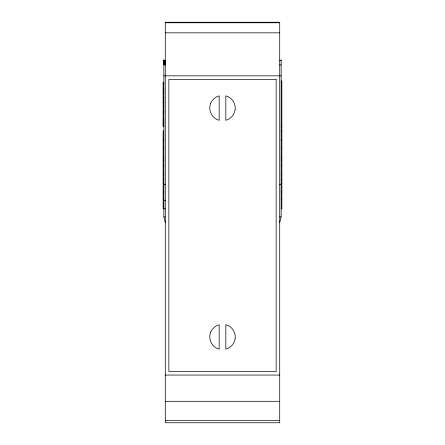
<?xml version="1.0" encoding="UTF-8"?>
<svg xmlns="http://www.w3.org/2000/svg" width="445" height="445" viewBox="0 0 445 445"><rect width="100%" height="100%" fill="white"/><g stroke="black" fill="none" stroke-linecap="round" stroke-linejoin="round"><path stroke-width="0.67" d="M279.716 222.5L281.145 216.904L281.145 59.636M165.284 22.767L279.716 22.767M165.284 32.83L279.716 32.83M163.855 60.425L165.284 60.425M279.716 60.42L281.145 60.42M163.855 60.715L165.284 60.715M163.855 60.893L165.284 60.882M163.855 61.076L165.284 61.121M163.855 61.31L165.284 61.31M163.855 61.365L165.284 61.365M163.855 61.627L165.284 61.594M163.855 61.922L165.284 61.922M163.855 62.267L165.284 62.267M163.855 62.639L165.284 62.639M163.855 63.04L165.284 63.04M163.855 63.468L165.284 63.468M163.855 63.919L165.284 63.919M163.855 64.386L165.284 64.386M163.855 64.909L165.284 64.909M279.716 64.925L281.145 64.925M163.855 75.834L281.145 75.834M281.145 80.984L281.857 80.984L281.857 208.788L281.145 208.788M163.143 82.62L163.855 82.559M163.143 83.515L163.855 83.515M163.143 83.577L163.855 83.577M163.143 84.645L163.855 84.645M163.143 88.232L163.855 88.232M163.143 89.122L163.855 89.122M163.143 90.096L163.855 90.096M163.143 91.892L163.855 91.892M163.143 92.866L163.855 92.866M163.143 93.756L163.855 93.756M163.143 97.171L163.855 97.171M163.143 97.844L163.855 97.844M163.143 99.713L163.855 99.769M163.855 100.459L163.143 100.459L163.143 102.383L163.855 102.383M163.855 102.478L163.143 102.478L163.143 106.16L163.855 106.16M163.143 102.856L163.855 102.856M163.855 106.555L163.143 106.555L163.143 110.499L163.855 110.499M163.855 110.894L163.143 110.894L163.143 126.074L163.855 126.074M163.143 111.717L163.855 111.717M163.143 111.912L163.855 111.912M163.143 112.88L163.855 112.88M163.143 113.775L163.855 113.775M163.143 118.203L163.855 118.203M163.143 119.16L163.855 119.16M163.143 120.395L163.855 120.395M163.143 121.635L163.855 121.635M163.143 122.586L163.855 122.586M163.143 122.714L163.855 122.714M163.143 123.499L163.855 123.499M163.143 123.749L163.855 123.749M163.143 124.939L163.855 124.939M163.143 125.64L163.855 125.64M163.143 125.941L163.855 125.941M281.145 126.18L281.857 126.18M163.855 131.047L163.143 131.047L163.143 208.788L165.284 208.788M281.145 131.047L281.857 131.047M163.143 139.752L163.855 139.752M281.145 139.752L281.857 139.752M163.143 140.742L163.855 140.742M281.145 140.742L281.857 140.742M163.143 148.458L163.855 148.458M281.145 148.452L281.857 148.452M281.145 157.157L281.857 157.157M163.143 157.246L163.855 157.246M281.145 160.156L281.857 160.156M163.143 160.233L163.855 160.233M163.143 165.863L163.855 165.863M281.145 165.863L281.857 165.863M163.143 174.562L163.855 174.562M281.145 174.562L281.857 174.562M163.143 179.591L163.855 179.591M281.145 179.558L281.857 179.558M163.143 183.268L163.855 183.268M281.145 183.268L281.857 183.268M163.855 184.436L165.284 184.436M279.716 184.436L281.145 184.436M163.143 191.967L163.855 191.967M281.145 191.967L281.857 191.967M163.143 199.048L163.855 199.048M281.145 199.048L281.857 199.048M163.855 200.673L165.284 200.673M163.855 59.636L163.855 216.904L165.284 216.904M279.716 216.904L281.145 216.904M165.284 375.057L279.716 375.057M165.284 401.295L279.716 401.295M165.284 420.325L279.716 420.325M163.855 216.904L165.284 222.5M163.143 82.486L163.143 99.769M210.708 103.19C207.798 109.937 211.915 118.665 219.168 120.278L219.168 95.864C215.347 96.704 212.31 99.702 210.708 103.19M235.155 109.737C234.415 114.649 230.749 119.16 225.832 120.278L225.832 95.864C231.889 97.238 235.945 103.663 235.155 109.737M210.708 332.042C207.798 338.795 211.915 347.523 219.168 349.136L219.168 324.722C215.347 325.562 212.31 328.56 210.708 332.042M235.155 338.595C234.415 343.507 230.749 348.018 225.832 349.136L225.832 324.722C231.889 326.096 235.945 332.521 235.155 338.595M279.716 22.25L165.284 22.25L165.284 422.75L279.716 422.75L279.716 22.25M276.139 79.466L168.861 79.466L168.861 371.48L276.139 371.48L276.139 79.466"/></g></svg>
